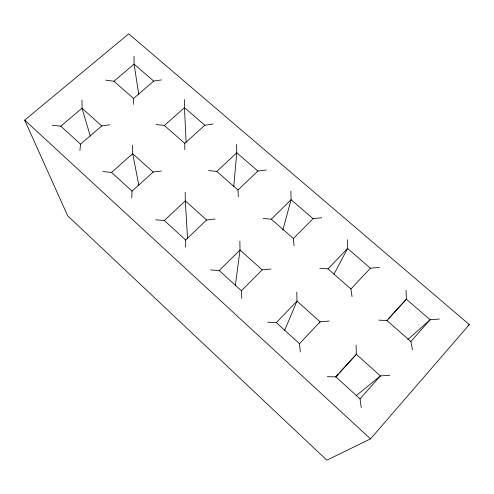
<?xml version="1.0" encoding="UTF-8"?>
<svg xmlns="http://www.w3.org/2000/svg" width="494" height="494" viewBox="0 0 494 494"><rect width="100%" height="100%" fill="white"/><g stroke="black" fill="none" stroke-linecap="round" stroke-linejoin="round"><path stroke-width="0.74" d="M131.756 197.903L132.077 191.141L153.146 172.042L161.328 171.01M133.244 104.37L133.547 98.467L153.696 81.084L161.526 79.898M233.761 186.59L236.756 152.794L236.595 144.495M79.911 150.522L80.553 144.186L101.733 125.914L109.643 124.797M235.28 285.884L240.041 249.995L239.868 241.233M282.846 230.081L291.083 199.7L290.873 191.203M284.476 330.671L297.005 301.105L296.783 292.121M333.895 274.361L347.566 248.47L347.313 239.763M319.303 323.132L320.075 321.804L329.158 321.063M370.519 438.888L469.3 324.626L128.718 33.827L24.7 120.141L67.666 215.773L326.812 460.173L370.519 438.888L24.7 120.141M361.268 407.667L360.04 398.886L380.392 375.915L389.809 375.292M412.41 349.653L410.878 341.502L430.138 319.76L439.419 319.025M327.337 376.656L335.901 376.885L356.347 354.34L356.069 345.127M378.824 320.143L386.981 320.563L406.34 299.216L406.031 290.287M388.29 318.92L406.34 299.216L430.138 319.76L407.816 339.539M335.747 376.761L338.322 373.958M339.866 372.278L356.347 354.34L380.392 375.915L356.199 395.688M300.29 351.938L299.494 343.713L320.075 321.804L297.005 301.105L276.344 322.613L267.754 322.205M352.037 296.604L350.925 288.965L370.426 268.205L379.386 267.359M319.797 268.279L327.979 268.86L347.566 248.47L370.426 268.205M241.807 298.487L241.418 290.787L262.191 269.872L270.959 269.026M294.066 245.672L293.35 238.509L313.054 218.669L321.705 217.731M210.586 269.952L219.194 270.533L240.041 249.995L262.191 269.872M263.092 218.453L271.305 219.188L291.083 199.7L313.054 218.669M185.676 247.185L185.658 239.973L206.597 219.991L215.057 219.046M238.361 196.729L238.009 190.017L257.893 171.041L266.254 170.016M155.69 219.781L164.311 220.515L185.306 200.891L185.182 192.339M208.579 170.56L216.81 171.437L236.756 152.794L257.893 171.041M184.799 149.663L184.781 143.371L204.812 125.217L212.902 124.105M102.931 171.56L111.551 172.437L132.67 153.671L132.596 145.316M156.141 124.488L164.379 125.488L184.46 107.643L184.342 99.535M52.185 125.186L60.805 126.186L82.023 108.229L81.985 100.072M105.654 80.127L113.898 81.244L134.09 64.152L134.016 56.23M468.059 325.534L469.3 324.626M153.696 81.084L134.09 64.152L138.758 94.447M204.812 125.217L184.46 107.643L186.121 142.241M113.898 81.244L133.547 98.467M164.379 125.488L184.781 143.371M216.81 171.437L238.009 190.017M271.305 219.188L293.35 238.509M327.979 268.86L350.925 288.965M386.981 320.563L410.878 341.502M101.733 125.914L82.023 108.229L90.291 136.085M153.146 172.042L132.67 153.671L138.851 185.281M206.597 219.991L185.306 200.891L187.522 238.188M60.805 126.186L80.553 144.186M111.551 172.437L132.077 191.141M164.311 220.515L185.658 239.973M219.194 270.533L241.418 290.787M276.344 322.613L299.494 343.713M335.901 376.885L360.04 398.886"/></g></svg>
